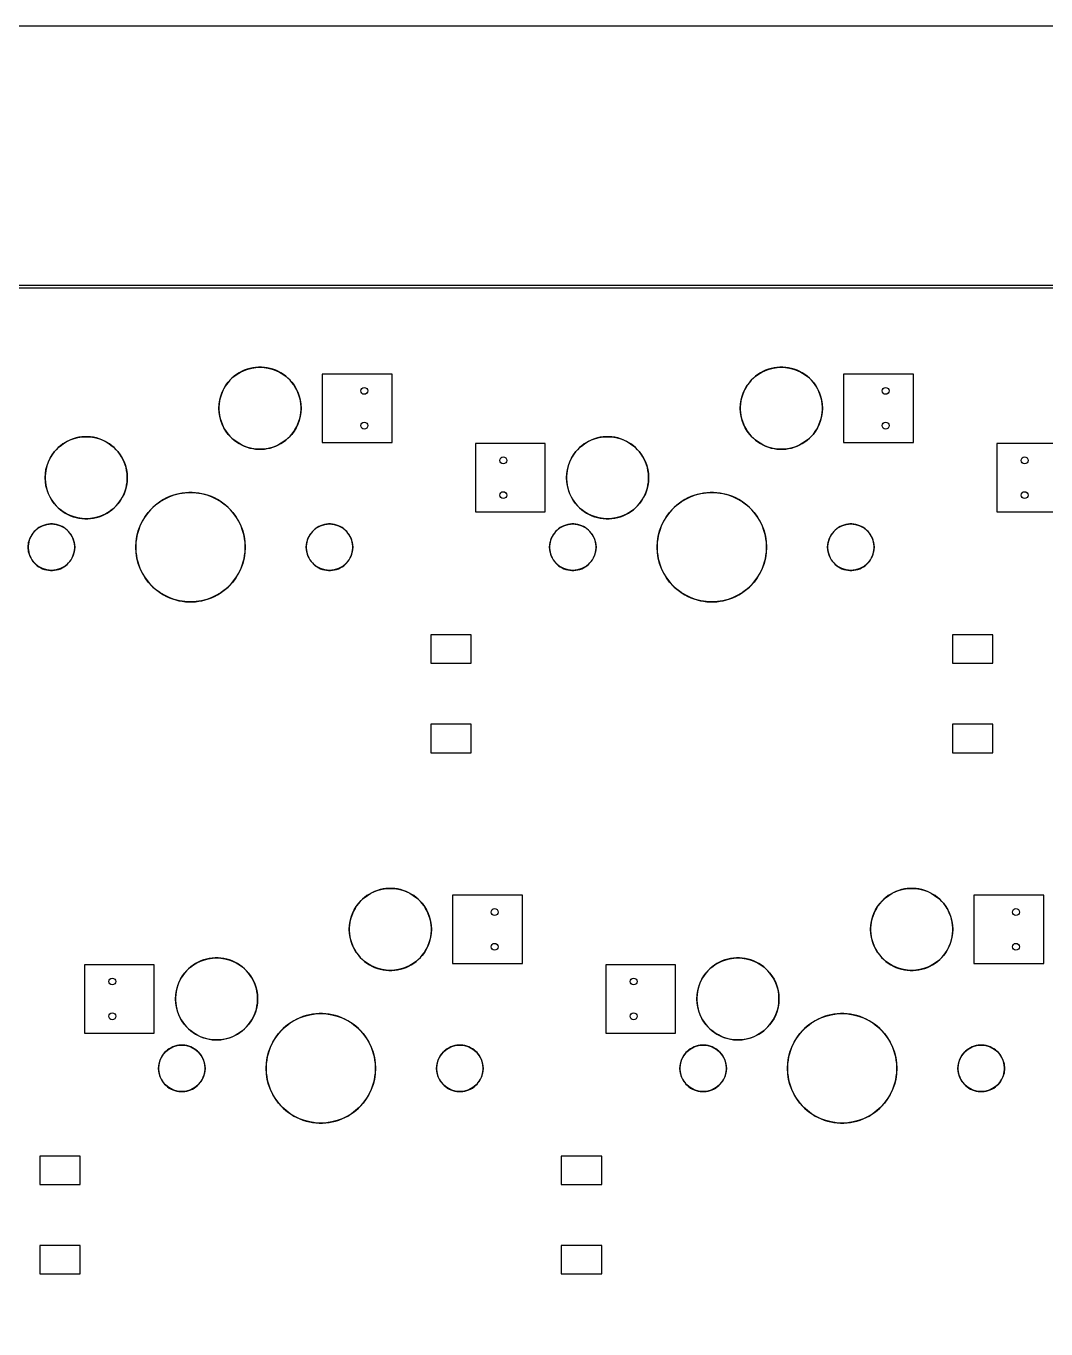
# Model space of a CAD drawing. Header units: millimetres. Extents: x 0 to 248, y 0 to 95.
# Drawn here: x 89.24 to 126.51, y 47.62 to 95.25 of the extents above; entities that cross this region are included whole.
import ezdxf

# ---------------------------------------------------------------- set-up
doc = ezdxf.new("R2010")
doc.units = ezdxf.units.MM

msp = doc.modelspace()

# ---------------------------------------------------------------- linework, layer by layer
at = {"layer": '16_copper'}
for points in [[(102.615, 82.53), (100.065, 82.53), (100.065, 80.03), (102.615, 80.03)], [(121.665, 82.53), (119.115, 82.53), (119.115, 80.03), (121.665, 80.03)], [(108.215, 79.99), (105.665, 79.99), (105.665, 77.49), (108.215, 77.49)], [(127.265, 79.99), (124.715, 79.99), (124.715, 77.49), (127.265, 77.49)], [(105.512, 72.996), (104.038, 72.996), (104.038, 71.959), (105.512, 71.959)], [(124.562, 72.996), (123.088, 72.996), (123.088, 71.959), (124.562, 71.959)], [(105.512, 69.726), (104.038, 69.726), (104.038, 68.689), (105.512, 68.689)], [(124.562, 69.726), (123.088, 69.726), (123.088, 68.689), (124.562, 68.689)], [(107.378, 63.48), (104.828, 63.48), (104.828, 60.98), (107.378, 60.98)], [(126.428, 63.48), (123.878, 63.48), (123.878, 60.98), (126.428, 60.98)], [(93.928, 60.94), (91.377, 60.94), (91.377, 58.44), (93.928, 58.44)], [(112.978, 60.94), (110.428, 60.94), (110.428, 58.44), (112.978, 58.44)], [(91.225, 53.946), (89.751, 53.946), (89.751, 52.909), (91.225, 52.909)], [(110.275, 53.946), (108.8, 53.946), (108.8, 52.909), (110.275, 52.909)], [(91.225, 50.676), (89.751, 50.676), (89.751, 49.639), (91.225, 49.639)], [(110.275, 50.676), (108.8, 50.676), (108.8, 49.639), (110.275, 49.639)]]:
    msp.add_lwpolyline(points, close=True, dxfattribs=at)
at = {"layer": '1_copper'}
msp.add_lwpolyline([(238.125, 85.763), (9.525, 85.763)], dxfattribs=at)
msp.add_lwpolyline([(9.563, 9.563), (9.563, 85.687), (238.087, 85.687), (238.087, 9.563)], close=True, dxfattribs=at)
at = {"layer": 'drills_NPTH'}
for centre, radius in [((97.79, 81.28), 1.5), ((116.84, 81.28), 1.5), ((91.44, 78.74), 1.5), ((110.49, 78.74), 1.5), ((95.25, 76.2), 2), ((114.3, 76.2), 2), ((90.17, 76.2), 0.85), ((100.33, 76.2), 0.85), ((109.22, 76.2), 0.85), ((119.38, 76.2), 0.85), ((102.553, 62.23), 1.5), ((121.603, 62.23), 1.5), ((96.203, 59.69), 1.5), ((115.253, 59.69), 1.5), ((100.013, 57.15), 2), ((119.062, 57.15), 2), ((94.933, 57.15), 0.85), ((105.093, 57.15), 0.85), ((113.983, 57.15), 0.85), ((124.143, 57.15), 0.85)]:
    msp.add_circle(centre, radius, dxfattribs=at)
at = {"layer": 'drills_PTH'}
for centre in [(101.6, 81.915), (120.65, 81.915), (101.6, 80.645), (120.65, 80.645), (106.68, 79.375), (125.73, 79.375), (106.68, 78.105), (125.73, 78.105), (106.363, 62.865), (125.413, 62.865), (106.363, 61.595), (125.413, 61.595), (92.392, 60.325), (111.443, 60.325), (92.392, 59.055), (111.443, 59.055)]:
    msp.add_circle(centre, 0.125, dxfattribs=at)
at = {"layer": 'holes'}
for points in [[(96.29, 81.226), (96.298, 81.12), (96.313, 81.014), (96.336, 80.909), (96.366, 80.806), (96.403, 80.706), (96.448, 80.608), (96.499, 80.514), (96.557, 80.424), (96.621, 80.338), (96.691, 80.257), (96.767, 80.181), (96.848, 80.111), (96.934, 80.047), (97.024, 79.989), (97.118, 79.938), (97.216, 79.893), (97.316, 79.856), (97.419, 79.826), (97.523, 79.803), (97.63, 79.788), (97.736, 79.78), (97.844, 79.78), (97.95, 79.788), (98.056, 79.803), (98.161, 79.826), (98.264, 79.856), (98.364, 79.893), (98.462, 79.938), (98.556, 79.989), (98.646, 80.047), (98.732, 80.111), (98.813, 80.181), (98.889, 80.257), (98.959, 80.338), (99.023, 80.424), (99.081, 80.514), (99.132, 80.608), (99.177, 80.706), (99.214, 80.806), (99.244, 80.909), (99.267, 81.014), (99.282, 81.12), (99.29, 81.226), (99.29, 81.334), (99.282, 81.44), (99.267, 81.547), (99.244, 81.651), (99.214, 81.754), (99.177, 81.854), (99.132, 81.952), (99.081, 82.046), (99.023, 82.136), (98.959, 82.222), (98.889, 82.303), (98.813, 82.379), (98.732, 82.449), (98.646, 82.513), (98.556, 82.571), (98.462, 82.622), (98.364, 82.667), (98.264, 82.704), (98.161, 82.734), (98.056, 82.757), (97.95, 82.772), (97.844, 82.78), (97.736, 82.78), (97.63, 82.772), (97.523, 82.757), (97.419, 82.734), (97.316, 82.704), (97.216, 82.667), (97.118, 82.622), (97.024, 82.571), (96.934, 82.513), (96.848, 82.449), (96.767, 82.379), (96.691, 82.303), (96.621, 82.222), (96.557, 82.136), (96.499, 82.046), (96.448, 81.952), (96.403, 81.854), (96.366, 81.754), (96.336, 81.651), (96.313, 81.547), (96.298, 81.44), (96.29, 81.334), (96.29, 81.226)], [(115.34, 81.226), (115.348, 81.12), (115.363, 81.014), (115.386, 80.909), (115.416, 80.806), (115.453, 80.706), (115.498, 80.608), (115.549, 80.514), (115.607, 80.424), (115.671, 80.338), (115.741, 80.257), (115.817, 80.181), (115.898, 80.111), (115.984, 80.047), (116.074, 79.989), (116.168, 79.938), (116.266, 79.893), (116.366, 79.856), (116.469, 79.826), (116.574, 79.803), (116.68, 79.788), (116.786, 79.78), (116.894, 79.78), (117, 79.788), (117.107, 79.803), (117.211, 79.826), (117.314, 79.856), (117.414, 79.893), (117.512, 79.938), (117.606, 79.989), (117.696, 80.047), (117.782, 80.111), (117.863, 80.181), (117.939, 80.257), (118.009, 80.338), (118.073, 80.424), (118.131, 80.514), (118.182, 80.608), (118.227, 80.706), (118.264, 80.806), (118.294, 80.909), (118.317, 81.014), (118.332, 81.12), (118.34, 81.226), (118.34, 81.334), (118.332, 81.44), (118.317, 81.547), (118.294, 81.651), (118.264, 81.754), (118.227, 81.854), (118.182, 81.952), (118.131, 82.046), (118.073, 82.136), (118.009, 82.222), (117.939, 82.303), (117.863, 82.379), (117.782, 82.449), (117.696, 82.513), (117.606, 82.571), (117.512, 82.622), (117.414, 82.667), (117.314, 82.704), (117.211, 82.734), (117.107, 82.757), (117, 82.772), (116.894, 82.78), (116.786, 82.78), (116.68, 82.772), (116.574, 82.757), (116.469, 82.734), (116.366, 82.704), (116.266, 82.667), (116.168, 82.622), (116.074, 82.571), (115.984, 82.513), (115.898, 82.449), (115.817, 82.379), (115.741, 82.303), (115.671, 82.222), (115.607, 82.136), (115.549, 82.046), (115.498, 81.952), (115.453, 81.854), (115.416, 81.754), (115.386, 81.651), (115.363, 81.547), (115.348, 81.44), (115.34, 81.334), (115.34, 81.226)], [(89.94, 78.686), (89.948, 78.58), (89.963, 78.474), (89.986, 78.369), (90.016, 78.266), (90.053, 78.166), (90.098, 78.068), (90.149, 77.974), (90.207, 77.884), (90.271, 77.798), (90.341, 77.717), (90.417, 77.641), (90.498, 77.571), (90.584, 77.507), (90.674, 77.449), (90.768, 77.398), (90.866, 77.353), (90.966, 77.316), (91.069, 77.286), (91.174, 77.263), (91.28, 77.248), (91.386, 77.24), (91.494, 77.24), (91.6, 77.248), (91.707, 77.263), (91.811, 77.286), (91.914, 77.316), (92.014, 77.353), (92.112, 77.398), (92.206, 77.449), (92.296, 77.507), (92.382, 77.571), (92.463, 77.641), (92.539, 77.717), (92.609, 77.798), (92.673, 77.884), (92.731, 77.974), (92.782, 78.068), (92.827, 78.166), (92.864, 78.266), (92.894, 78.369), (92.917, 78.474), (92.932, 78.58), (92.94, 78.686), (92.94, 78.794), (92.932, 78.9), (92.917, 79.007), (92.894, 79.111), (92.864, 79.214), (92.827, 79.314), (92.782, 79.412), (92.731, 79.506), (92.673, 79.596), (92.609, 79.682), (92.539, 79.763), (92.463, 79.839), (92.382, 79.909), (92.296, 79.973), (92.206, 80.031), (92.112, 80.082), (92.014, 80.127), (91.914, 80.164), (91.811, 80.194), (91.707, 80.217), (91.6, 80.232), (91.494, 80.24), (91.386, 80.24), (91.28, 80.232), (91.174, 80.217), (91.069, 80.194), (90.966, 80.164), (90.866, 80.127), (90.768, 80.082), (90.674, 80.031), (90.584, 79.973), (90.498, 79.909), (90.417, 79.839), (90.341, 79.763), (90.271, 79.682), (90.207, 79.596), (90.149, 79.506), (90.098, 79.412), (90.053, 79.314), (90.016, 79.214), (89.986, 79.111), (89.963, 79.007), (89.948, 78.9), (89.94, 78.794), (89.94, 78.686)], [(108.99, 78.686), (108.998, 78.58), (109.013, 78.474), (109.036, 78.369), (109.066, 78.266), (109.103, 78.166), (109.148, 78.068), (109.199, 77.974), (109.257, 77.884), (109.321, 77.798), (109.391, 77.717), (109.467, 77.641), (109.548, 77.571), (109.634, 77.507), (109.724, 77.449), (109.818, 77.398), (109.916, 77.353), (110.016, 77.316), (110.119, 77.286), (110.224, 77.263), (110.33, 77.248), (110.436, 77.24), (110.544, 77.24), (110.65, 77.248), (110.757, 77.263), (110.861, 77.286), (110.964, 77.316), (111.064, 77.353), (111.162, 77.398), (111.256, 77.449), (111.346, 77.507), (111.432, 77.571), (111.513, 77.641), (111.589, 77.717), (111.659, 77.798), (111.723, 77.884), (111.781, 77.974), (111.832, 78.068), (111.877, 78.166), (111.914, 78.266), (111.944, 78.369), (111.967, 78.474), (111.982, 78.58), (111.99, 78.686), (111.99, 78.794), (111.982, 78.9), (111.967, 79.007), (111.944, 79.111), (111.914, 79.214), (111.877, 79.314), (111.832, 79.412), (111.781, 79.506), (111.723, 79.596), (111.659, 79.682), (111.589, 79.763), (111.513, 79.839), (111.432, 79.909), (111.346, 79.973), (111.256, 80.031), (111.162, 80.082), (111.064, 80.127), (110.964, 80.164), (110.861, 80.194), (110.757, 80.217), (110.65, 80.232), (110.544, 80.24), (110.436, 80.24), (110.33, 80.232), (110.224, 80.217), (110.119, 80.194), (110.016, 80.164), (109.916, 80.127), (109.818, 80.082), (109.724, 80.031), (109.634, 79.973), (109.548, 79.909), (109.467, 79.839), (109.391, 79.763), (109.321, 79.682), (109.257, 79.596), (109.199, 79.506), (109.148, 79.412), (109.103, 79.314), (109.066, 79.214), (109.036, 79.111), (109.013, 79.007), (108.998, 78.9), (108.99, 78.794), (108.99, 78.686)], [(93.25, 76.14), (93.257, 76.019), (93.272, 75.899), (93.294, 75.78), (93.323, 75.663), (93.359, 75.547), (93.401, 75.434), (93.451, 75.324), (93.507, 75.217), (93.57, 75.114), (93.638, 75.014), (93.713, 74.919), (93.793, 74.829), (93.879, 74.743), (93.969, 74.663), (94.064, 74.588), (94.164, 74.52), (94.267, 74.457), (94.374, 74.401), (94.484, 74.351), (94.597, 74.309), (94.713, 74.273), (94.83, 74.244), (94.949, 74.222), (95.069, 74.207), (95.19, 74.2), (95.31, 74.2), (95.431, 74.207), (95.551, 74.222), (95.67, 74.244), (95.787, 74.273), (95.903, 74.309), (96.016, 74.351), (96.126, 74.401), (96.233, 74.457), (96.336, 74.52), (96.436, 74.588), (96.531, 74.663), (96.621, 74.743), (96.707, 74.829), (96.787, 74.919), (96.862, 75.014), (96.93, 75.114), (96.993, 75.217), (97.049, 75.324), (97.099, 75.434), (97.141, 75.547), (97.177, 75.663), (97.206, 75.78), (97.228, 75.899), (97.243, 76.019), (97.25, 76.14), (97.25, 76.26), (97.243, 76.381), (97.228, 76.501), (97.206, 76.62), (97.177, 76.737), (97.141, 76.853), (97.099, 76.966), (97.049, 77.076), (96.993, 77.183), (96.93, 77.286), (96.862, 77.386), (96.787, 77.481), (96.707, 77.571), (96.621, 77.657), (96.531, 77.737), (96.436, 77.812), (96.336, 77.88), (96.233, 77.943), (96.126, 77.999), (96.016, 78.049), (95.903, 78.091), (95.787, 78.127), (95.67, 78.156), (95.551, 78.178), (95.431, 78.193), (95.31, 78.2), (95.19, 78.2), (95.069, 78.193), (94.949, 78.178), (94.83, 78.156), (94.713, 78.127), (94.597, 78.091), (94.484, 78.049), (94.374, 77.999), (94.267, 77.943), (94.164, 77.88), (94.064, 77.812), (93.969, 77.737), (93.879, 77.657), (93.793, 77.571), (93.713, 77.481), (93.638, 77.386), (93.57, 77.286), (93.507, 77.183), (93.451, 77.076), (93.401, 76.966), (93.359, 76.853), (93.323, 76.737), (93.294, 76.62), (93.272, 76.501), (93.257, 76.381), (93.25, 76.26), (93.25, 76.14)], [(112.3, 76.14), (112.307, 76.019), (112.322, 75.899), (112.344, 75.78), (112.373, 75.663), (112.409, 75.547), (112.451, 75.434), (112.501, 75.324), (112.557, 75.217), (112.62, 75.114), (112.688, 75.014), (112.763, 74.919), (112.843, 74.829), (112.929, 74.743), (113.019, 74.663), (113.114, 74.588), (113.214, 74.52), (113.317, 74.457), (113.424, 74.401), (113.534, 74.351), (113.647, 74.309), (113.763, 74.273), (113.88, 74.244), (113.999, 74.222), (114.119, 74.207), (114.24, 74.2), (114.36, 74.2), (114.481, 74.207), (114.601, 74.222), (114.72, 74.244), (114.837, 74.273), (114.953, 74.309), (115.066, 74.351), (115.176, 74.401), (115.283, 74.457), (115.386, 74.52), (115.486, 74.588), (115.581, 74.663), (115.671, 74.743), (115.757, 74.829), (115.837, 74.919), (115.912, 75.014), (115.98, 75.114), (116.043, 75.217), (116.099, 75.324), (116.149, 75.434), (116.191, 75.547), (116.227, 75.663), (116.256, 75.78), (116.278, 75.899), (116.293, 76.019), (116.3, 76.14), (116.3, 76.26), (116.293, 76.381), (116.278, 76.501), (116.256, 76.62), (116.227, 76.737), (116.191, 76.853), (116.149, 76.966), (116.099, 77.076), (116.043, 77.183), (115.98, 77.286), (115.912, 77.386), (115.837, 77.481), (115.757, 77.571), (115.671, 77.657), (115.581, 77.737), (115.486, 77.812), (115.386, 77.88), (115.283, 77.943), (115.176, 77.999), (115.066, 78.049), (114.953, 78.091), (114.837, 78.127), (114.72, 78.156), (114.601, 78.178), (114.481, 78.193), (114.36, 78.2), (114.24, 78.2), (114.119, 78.193), (113.999, 78.178), (113.88, 78.156), (113.763, 78.127), (113.647, 78.091), (113.534, 78.049), (113.424, 77.999), (113.317, 77.943), (113.214, 77.88), (113.114, 77.812), (113.019, 77.737), (112.929, 77.657), (112.843, 77.571), (112.763, 77.481), (112.688, 77.386), (112.62, 77.286), (112.557, 77.183), (112.501, 77.076), (112.451, 76.966), (112.409, 76.853), (112.373, 76.737), (112.344, 76.62), (112.322, 76.501), (112.307, 76.381), (112.3, 76.26), (112.3, 76.14)], [(89.32, 76.163), (89.326, 76.089), (89.339, 76.016), (89.359, 75.944), (89.384, 75.874), (89.415, 75.807), (89.452, 75.743), (89.495, 75.682), (89.543, 75.625), (89.595, 75.573), (89.652, 75.525), (89.713, 75.482), (89.777, 75.445), (89.844, 75.414), (89.914, 75.389), (89.986, 75.369), (90.059, 75.356), (90.133, 75.35), (90.207, 75.35), (90.281, 75.356), (90.354, 75.369), (90.426, 75.389), (90.496, 75.414), (90.563, 75.445), (90.627, 75.482), (90.688, 75.525), (90.745, 75.573), (90.797, 75.625), (90.845, 75.682), (90.888, 75.743), (90.925, 75.807), (90.956, 75.874), (90.981, 75.944), (91.001, 76.016), (91.014, 76.089), (91.02, 76.163), (91.02, 76.237), (91.014, 76.311), (91.001, 76.384), (90.981, 76.456), (90.956, 76.526), (90.925, 76.593), (90.888, 76.657), (90.845, 76.718), (90.797, 76.775), (90.745, 76.827), (90.688, 76.875), (90.627, 76.918), (90.563, 76.955), (90.496, 76.986), (90.426, 77.011), (90.354, 77.031), (90.281, 77.044), (90.207, 77.05), (90.133, 77.05), (90.059, 77.044), (89.986, 77.031), (89.914, 77.011), (89.844, 76.986), (89.777, 76.955), (89.713, 76.918), (89.652, 76.875), (89.595, 76.827), (89.543, 76.775), (89.495, 76.718), (89.452, 76.657), (89.415, 76.593), (89.384, 76.526), (89.359, 76.456), (89.339, 76.384), (89.326, 76.311), (89.32, 76.237), (89.32, 76.163)], [(99.48, 76.163), (99.486, 76.089), (99.499, 76.016), (99.519, 75.944), (99.544, 75.874), (99.575, 75.807), (99.612, 75.743), (99.655, 75.682), (99.703, 75.625), (99.755, 75.573), (99.812, 75.525), (99.873, 75.482), (99.937, 75.445), (100.004, 75.414), (100.074, 75.389), (100.146, 75.369), (100.219, 75.356), (100.293, 75.35), (100.367, 75.35), (100.441, 75.356), (100.514, 75.369), (100.586, 75.389), (100.656, 75.414), (100.723, 75.445), (100.787, 75.482), (100.848, 75.525), (100.905, 75.573), (100.957, 75.625), (101.005, 75.682), (101.048, 75.743), (101.085, 75.807), (101.116, 75.874), (101.141, 75.944), (101.161, 76.016), (101.174, 76.089), (101.18, 76.163), (101.18, 76.237), (101.174, 76.311), (101.161, 76.384), (101.141, 76.456), (101.116, 76.526), (101.085, 76.593), (101.048, 76.657), (101.005, 76.718), (100.957, 76.775), (100.905, 76.827), (100.848, 76.875), (100.787, 76.918), (100.723, 76.955), (100.656, 76.986), (100.586, 77.011), (100.514, 77.031), (100.441, 77.044), (100.367, 77.05), (100.293, 77.05), (100.219, 77.044), (100.146, 77.031), (100.074, 77.011), (100.004, 76.986), (99.937, 76.955), (99.873, 76.918), (99.812, 76.875), (99.755, 76.827), (99.703, 76.775), (99.655, 76.718), (99.612, 76.657), (99.575, 76.593), (99.544, 76.526), (99.519, 76.456), (99.499, 76.384), (99.486, 76.311), (99.48, 76.237), (99.48, 76.163)], [(108.37, 76.163), (108.376, 76.089), (108.389, 76.016), (108.409, 75.944), (108.434, 75.874), (108.465, 75.807), (108.502, 75.743), (108.545, 75.682), (108.593, 75.625), (108.645, 75.573), (108.702, 75.525), (108.763, 75.482), (108.827, 75.445), (108.894, 75.414), (108.964, 75.389), (109.036, 75.369), (109.109, 75.356), (109.183, 75.35), (109.257, 75.35), (109.331, 75.356), (109.404, 75.369), (109.476, 75.389), (109.546, 75.414), (109.613, 75.445), (109.677, 75.482), (109.738, 75.525), (109.795, 75.573), (109.847, 75.625), (109.895, 75.682), (109.938, 75.743), (109.975, 75.807), (110.006, 75.874), (110.031, 75.944), (110.051, 76.016), (110.064, 76.089), (110.07, 76.163), (110.07, 76.237), (110.064, 76.311), (110.051, 76.384), (110.031, 76.456), (110.006, 76.526), (109.975, 76.593), (109.938, 76.657), (109.895, 76.718), (109.847, 76.775), (109.795, 76.827), (109.738, 76.875), (109.677, 76.918), (109.613, 76.955), (109.546, 76.986), (109.476, 77.011), (109.404, 77.031), (109.331, 77.044), (109.257, 77.05), (109.183, 77.05), (109.109, 77.044), (109.036, 77.031), (108.964, 77.011), (108.894, 76.986), (108.827, 76.955), (108.763, 76.918), (108.702, 76.875), (108.645, 76.827), (108.593, 76.775), (108.545, 76.718), (108.502, 76.657), (108.465, 76.593), (108.434, 76.526), (108.409, 76.456), (108.389, 76.384), (108.376, 76.311), (108.37, 76.237), (108.37, 76.163)], [(118.53, 76.163), (118.536, 76.089), (118.549, 76.016), (118.569, 75.944), (118.594, 75.874), (118.625, 75.807), (118.662, 75.743), (118.705, 75.682), (118.753, 75.625), (118.805, 75.573), (118.862, 75.525), (118.923, 75.482), (118.987, 75.445), (119.054, 75.414), (119.124, 75.389), (119.196, 75.369), (119.269, 75.356), (119.343, 75.35), (119.417, 75.35), (119.491, 75.356), (119.564, 75.369), (119.636, 75.389), (119.706, 75.414), (119.773, 75.445), (119.837, 75.482), (119.898, 75.525), (119.955, 75.573), (120.007, 75.625), (120.055, 75.682), (120.098, 75.743), (120.135, 75.807), (120.166, 75.874), (120.191, 75.944), (120.211, 76.016), (120.224, 76.089), (120.23, 76.163), (120.23, 76.237), (120.224, 76.311), (120.211, 76.384), (120.191, 76.456), (120.166, 76.526), (120.135, 76.593), (120.098, 76.657), (120.055, 76.718), (120.007, 76.775), (119.955, 76.827), (119.898, 76.875), (119.837, 76.918), (119.773, 76.955), (119.706, 76.986), (119.636, 77.011), (119.564, 77.031), (119.491, 77.044), (119.417, 77.05), (119.343, 77.05), (119.269, 77.044), (119.196, 77.031), (119.124, 77.011), (119.054, 76.986), (118.987, 76.955), (118.923, 76.918), (118.862, 76.875), (118.805, 76.827), (118.753, 76.775), (118.705, 76.718), (118.662, 76.657), (118.625, 76.593), (118.594, 76.526), (118.569, 76.456), (118.549, 76.384), (118.536, 76.311), (118.53, 76.237), (118.53, 76.163)], [(101.053, 62.176), (101.06, 62.07), (101.075, 61.964), (101.098, 61.859), (101.128, 61.756), (101.166, 61.656), (101.21, 61.558), (101.262, 61.464), (101.32, 61.374), (101.384, 61.288), (101.454, 61.207), (101.53, 61.131), (101.611, 61.061), (101.696, 60.997), (101.787, 60.939), (101.881, 60.888), (101.978, 60.843), (102.079, 60.806), (102.181, 60.776), (102.286, 60.753), (102.392, 60.738), (102.499, 60.73), (102.606, 60.73), (102.713, 60.738), (102.819, 60.753), (102.924, 60.776), (103.026, 60.806), (103.127, 60.843), (103.224, 60.888), (103.318, 60.939), (103.409, 60.997), (103.494, 61.061), (103.575, 61.131), (103.651, 61.207), (103.721, 61.288), (103.785, 61.374), (103.843, 61.464), (103.895, 61.558), (103.939, 61.656), (103.977, 61.756), (104.007, 61.859), (104.03, 61.964), (104.045, 62.07), (104.053, 62.176), (104.053, 62.284), (104.045, 62.39), (104.03, 62.497), (104.007, 62.601), (103.977, 62.704), (103.939, 62.804), (103.895, 62.902), (103.843, 62.996), (103.785, 63.086), (103.721, 63.172), (103.651, 63.253), (103.575, 63.329), (103.494, 63.399), (103.409, 63.463), (103.318, 63.521), (103.224, 63.572), (103.127, 63.617), (103.026, 63.654), (102.924, 63.684), (102.819, 63.707), (102.713, 63.722), (102.606, 63.73), (102.499, 63.73), (102.392, 63.722), (102.286, 63.707), (102.181, 63.684), (102.079, 63.654), (101.978, 63.617), (101.881, 63.572), (101.787, 63.521), (101.696, 63.463), (101.611, 63.399), (101.53, 63.329), (101.454, 63.253), (101.384, 63.172), (101.32, 63.086), (101.262, 62.996), (101.21, 62.902), (101.166, 62.804), (101.128, 62.704), (101.098, 62.601), (101.075, 62.497), (101.06, 62.39), (101.053, 62.284), (101.053, 62.176)], [(120.103, 62.176), (120.11, 62.07), (120.125, 61.964), (120.148, 61.859), (120.178, 61.756), (120.216, 61.656), (120.26, 61.558), (120.312, 61.464), (120.37, 61.374), (120.434, 61.288), (120.504, 61.207), (120.58, 61.131), (120.661, 61.061), (120.746, 60.997), (120.837, 60.939), (120.931, 60.888), (121.028, 60.843), (121.129, 60.806), (121.231, 60.776), (121.336, 60.753), (121.442, 60.738), (121.549, 60.73), (121.656, 60.73), (121.763, 60.738), (121.869, 60.753), (121.974, 60.776), (122.077, 60.806), (122.177, 60.843), (122.274, 60.888), (122.368, 60.939), (122.459, 60.997), (122.544, 61.061), (122.625, 61.131), (122.701, 61.207), (122.771, 61.288), (122.835, 61.374), (122.893, 61.464), (122.945, 61.558), (122.989, 61.656), (123.027, 61.756), (123.057, 61.859), (123.08, 61.964), (123.095, 62.07), (123.103, 62.176), (123.103, 62.284), (123.095, 62.39), (123.08, 62.497), (123.057, 62.601), (123.027, 62.704), (122.989, 62.804), (122.945, 62.902), (122.893, 62.996), (122.835, 63.086), (122.771, 63.172), (122.701, 63.253), (122.625, 63.329), (122.544, 63.399), (122.459, 63.463), (122.368, 63.521), (122.274, 63.572), (122.177, 63.617), (122.077, 63.654), (121.974, 63.684), (121.869, 63.707), (121.763, 63.722), (121.656, 63.73), (121.549, 63.73), (121.442, 63.722), (121.336, 63.707), (121.231, 63.684), (121.129, 63.654), (121.028, 63.617), (120.931, 63.572), (120.837, 63.521), (120.746, 63.463), (120.661, 63.399), (120.58, 63.329), (120.504, 63.253), (120.434, 63.172), (120.37, 63.086), (120.312, 62.996), (120.26, 62.902), (120.216, 62.804), (120.178, 62.704), (120.148, 62.601), (120.125, 62.497), (120.11, 62.39), (120.103, 62.284), (120.103, 62.176)], [(94.703, 59.636), (94.71, 59.53), (94.725, 59.424), (94.748, 59.319), (94.778, 59.216), (94.816, 59.116), (94.86, 59.018), (94.912, 58.924), (94.97, 58.834), (95.034, 58.748), (95.104, 58.667), (95.18, 58.591), (95.261, 58.521), (95.346, 58.457), (95.437, 58.399), (95.531, 58.348), (95.628, 58.303), (95.729, 58.266), (95.831, 58.236), (95.936, 58.213), (96.042, 58.198), (96.149, 58.19), (96.256, 58.19), (96.363, 58.198), (96.469, 58.213), (96.574, 58.236), (96.677, 58.266), (96.777, 58.303), (96.874, 58.348), (96.968, 58.399), (97.059, 58.457), (97.144, 58.521), (97.225, 58.591), (97.301, 58.667), (97.371, 58.748), (97.435, 58.834), (97.493, 58.924), (97.545, 59.018), (97.589, 59.116), (97.627, 59.216), (97.657, 59.319), (97.68, 59.424), (97.695, 59.53), (97.703, 59.636), (97.703, 59.744), (97.695, 59.85), (97.68, 59.957), (97.657, 60.061), (97.627, 60.164), (97.589, 60.264), (97.545, 60.362), (97.493, 60.456), (97.435, 60.546), (97.371, 60.632), (97.301, 60.713), (97.225, 60.789), (97.144, 60.859), (97.059, 60.923), (96.968, 60.981), (96.874, 61.032), (96.777, 61.077), (96.677, 61.114), (96.574, 61.144), (96.469, 61.167), (96.363, 61.182), (96.256, 61.19), (96.149, 61.19), (96.042, 61.182), (95.936, 61.167), (95.831, 61.144), (95.729, 61.114), (95.628, 61.077), (95.531, 61.032), (95.437, 60.981), (95.346, 60.923), (95.261, 60.859), (95.18, 60.789), (95.104, 60.713), (95.034, 60.632), (94.97, 60.546), (94.912, 60.456), (94.86, 60.362), (94.816, 60.264), (94.778, 60.164), (94.748, 60.061), (94.725, 59.957), (94.71, 59.85), (94.703, 59.744), (94.703, 59.636)], [(113.753, 59.636), (113.76, 59.53), (113.775, 59.424), (113.798, 59.319), (113.828, 59.216), (113.866, 59.116), (113.91, 59.018), (113.962, 58.924), (114.02, 58.834), (114.084, 58.748), (114.154, 58.667), (114.23, 58.591), (114.311, 58.521), (114.396, 58.457), (114.487, 58.399), (114.581, 58.348), (114.678, 58.303), (114.779, 58.266), (114.881, 58.236), (114.986, 58.213), (115.092, 58.198), (115.199, 58.19), (115.306, 58.19), (115.413, 58.198), (115.519, 58.213), (115.624, 58.236), (115.727, 58.266), (115.827, 58.303), (115.924, 58.348), (116.018, 58.399), (116.109, 58.457), (116.194, 58.521), (116.275, 58.591), (116.351, 58.667), (116.421, 58.748), (116.485, 58.834), (116.543, 58.924), (116.595, 59.018), (116.639, 59.116), (116.677, 59.216), (116.707, 59.319), (116.73, 59.424), (116.745, 59.53), (116.753, 59.636), (116.753, 59.744), (116.745, 59.85), (116.73, 59.957), (116.707, 60.061), (116.677, 60.164), (116.639, 60.264), (116.595, 60.362), (116.543, 60.456), (116.485, 60.546), (116.421, 60.632), (116.351, 60.713), (116.275, 60.789), (116.194, 60.859), (116.109, 60.923), (116.018, 60.981), (115.924, 61.032), (115.827, 61.077), (115.727, 61.114), (115.624, 61.144), (115.519, 61.167), (115.413, 61.182), (115.306, 61.19), (115.199, 61.19), (115.092, 61.182), (114.986, 61.167), (114.881, 61.144), (114.779, 61.114), (114.678, 61.077), (114.581, 61.032), (114.487, 60.981), (114.396, 60.923), (114.311, 60.859), (114.23, 60.789), (114.154, 60.713), (114.084, 60.632), (114.02, 60.546), (113.962, 60.456), (113.91, 60.362), (113.866, 60.264), (113.828, 60.164), (113.798, 60.061), (113.775, 59.957), (113.76, 59.85), (113.753, 59.744), (113.753, 59.636)], [(98.013, 57.09), (98.02, 56.969), (98.034, 56.849), (98.056, 56.73), (98.085, 56.613), (98.121, 56.497), (98.164, 56.384), (98.214, 56.274), (98.27, 56.167), (98.332, 56.064), (98.401, 55.964), (98.475, 55.869), (98.556, 55.779), (98.641, 55.693), (98.731, 55.613), (98.827, 55.538), (98.926, 55.47), (99.03, 55.407), (99.137, 55.351), (99.247, 55.301), (99.36, 55.259), (99.475, 55.223), (99.593, 55.194), (99.711, 55.172), (99.831, 55.157), (99.952, 55.15), (100.073, 55.15), (100.194, 55.157), (100.314, 55.172), (100.432, 55.194), (100.55, 55.223), (100.665, 55.259), (100.778, 55.301), (100.888, 55.351), (100.995, 55.407), (101.099, 55.47), (101.198, 55.538), (101.294, 55.613), (101.384, 55.693), (101.469, 55.779), (101.55, 55.869), (101.624, 55.964), (101.693, 56.064), (101.755, 56.167), (101.811, 56.274), (101.861, 56.384), (101.904, 56.497), (101.94, 56.613), (101.969, 56.73), (101.991, 56.849), (102.005, 56.969), (102.013, 57.09), (102.013, 57.21), (102.005, 57.331), (101.991, 57.451), (101.969, 57.57), (101.94, 57.687), (101.904, 57.803), (101.861, 57.916), (101.811, 58.026), (101.755, 58.133), (101.693, 58.236), (101.624, 58.336), (101.55, 58.431), (101.469, 58.521), (101.384, 58.607), (101.294, 58.687), (101.198, 58.762), (101.099, 58.83), (100.995, 58.893), (100.888, 58.949), (100.778, 58.999), (100.665, 59.041), (100.55, 59.077), (100.432, 59.106), (100.314, 59.128), (100.194, 59.143), (100.073, 59.15), (99.952, 59.15), (99.831, 59.143), (99.711, 59.128), (99.593, 59.106), (99.475, 59.077), (99.36, 59.041), (99.247, 58.999), (99.137, 58.949), (99.03, 58.893), (98.926, 58.83), (98.827, 58.762), (98.731, 58.687), (98.641, 58.607), (98.556, 58.521), (98.475, 58.431), (98.401, 58.336), (98.332, 58.236), (98.27, 58.133), (98.214, 58.026), (98.164, 57.916), (98.121, 57.803), (98.085, 57.687), (98.056, 57.57), (98.034, 57.451), (98.02, 57.331), (98.013, 57.21), (98.013, 57.09)], [(117.062, 57.09), (117.07, 56.969), (117.084, 56.849), (117.106, 56.73), (117.135, 56.613), (117.171, 56.497), (117.214, 56.384), (117.264, 56.274), (117.32, 56.167), (117.382, 56.064), (117.451, 55.964), (117.525, 55.869), (117.606, 55.779), (117.691, 55.693), (117.781, 55.613), (117.877, 55.538), (117.976, 55.47), (118.08, 55.407), (118.187, 55.351), (118.297, 55.301), (118.41, 55.259), (118.525, 55.223), (118.643, 55.194), (118.761, 55.172), (118.881, 55.157), (119.002, 55.15), (119.123, 55.15), (119.244, 55.157), (119.364, 55.172), (119.482, 55.194), (119.6, 55.223), (119.715, 55.259), (119.828, 55.301), (119.938, 55.351), (120.045, 55.407), (120.149, 55.47), (120.248, 55.538), (120.344, 55.613), (120.434, 55.693), (120.519, 55.779), (120.6, 55.869), (120.674, 55.964), (120.743, 56.064), (120.805, 56.167), (120.861, 56.274), (120.911, 56.384), (120.954, 56.497), (120.99, 56.613), (121.019, 56.73), (121.041, 56.849), (121.055, 56.969), (121.062, 57.09), (121.062, 57.21), (121.055, 57.331), (121.041, 57.451), (121.019, 57.57), (120.99, 57.687), (120.954, 57.803), (120.911, 57.916), (120.861, 58.026), (120.805, 58.133), (120.743, 58.236), (120.674, 58.336), (120.6, 58.431), (120.519, 58.521), (120.434, 58.607), (120.344, 58.687), (120.248, 58.762), (120.149, 58.83), (120.045, 58.893), (119.938, 58.949), (119.828, 58.999), (119.715, 59.041), (119.6, 59.077), (119.482, 59.106), (119.364, 59.128), (119.244, 59.143), (119.123, 59.15), (119.002, 59.15), (118.881, 59.143), (118.761, 59.128), (118.643, 59.106), (118.525, 59.077), (118.41, 59.041), (118.297, 58.999), (118.187, 58.949), (118.08, 58.893), (117.976, 58.83), (117.877, 58.762), (117.781, 58.687), (117.691, 58.607), (117.606, 58.521), (117.525, 58.431), (117.451, 58.336), (117.382, 58.236), (117.32, 58.133), (117.264, 58.026), (117.214, 57.916), (117.171, 57.803), (117.135, 57.687), (117.106, 57.57), (117.084, 57.451), (117.07, 57.331), (117.062, 57.21), (117.062, 57.09)], [(94.083, 57.113), (94.089, 57.039), (94.102, 56.966), (94.121, 56.894), (94.146, 56.824), (94.178, 56.757), (94.215, 56.693), (94.258, 56.632), (94.305, 56.575), (94.358, 56.523), (94.415, 56.475), (94.475, 56.432), (94.54, 56.395), (94.607, 56.364), (94.677, 56.339), (94.748, 56.319), (94.821, 56.306), (94.895, 56.3), (94.97, 56.3), (95.044, 56.306), (95.117, 56.319), (95.188, 56.339), (95.258, 56.364), (95.325, 56.395), (95.39, 56.432), (95.45, 56.475), (95.507, 56.523), (95.56, 56.575), (95.607, 56.632), (95.65, 56.693), (95.687, 56.757), (95.719, 56.824), (95.744, 56.894), (95.763, 56.966), (95.776, 57.039), (95.782, 57.113), (95.782, 57.187), (95.776, 57.261), (95.763, 57.334), (95.744, 57.406), (95.719, 57.476), (95.687, 57.543), (95.65, 57.607), (95.607, 57.668), (95.56, 57.725), (95.507, 57.777), (95.45, 57.825), (95.39, 57.868), (95.325, 57.905), (95.258, 57.936), (95.188, 57.961), (95.117, 57.981), (95.044, 57.994), (94.97, 58), (94.895, 58), (94.821, 57.994), (94.748, 57.981), (94.677, 57.961), (94.607, 57.936), (94.54, 57.905), (94.475, 57.868), (94.415, 57.825), (94.358, 57.777), (94.305, 57.725), (94.258, 57.668), (94.215, 57.607), (94.178, 57.543), (94.146, 57.476), (94.121, 57.406), (94.102, 57.334), (94.089, 57.261), (94.083, 57.187), (94.083, 57.113)], [(104.243, 57.113), (104.249, 57.039), (104.262, 56.966), (104.281, 56.894), (104.306, 56.824), (104.338, 56.757), (104.375, 56.693), (104.418, 56.632), (104.465, 56.575), (104.518, 56.523), (104.575, 56.475), (104.635, 56.432), (104.7, 56.395), (104.767, 56.364), (104.837, 56.339), (104.908, 56.319), (104.981, 56.306), (105.055, 56.3), (105.13, 56.3), (105.204, 56.306), (105.277, 56.319), (105.348, 56.339), (105.418, 56.364), (105.485, 56.395), (105.55, 56.432), (105.61, 56.475), (105.667, 56.523), (105.72, 56.575), (105.767, 56.632), (105.81, 56.693), (105.847, 56.757), (105.879, 56.824), (105.904, 56.894), (105.923, 56.966), (105.936, 57.039), (105.943, 57.113), (105.943, 57.187), (105.936, 57.261), (105.923, 57.334), (105.904, 57.406), (105.879, 57.476), (105.847, 57.543), (105.81, 57.607), (105.767, 57.668), (105.72, 57.725), (105.667, 57.777), (105.61, 57.825), (105.55, 57.868), (105.485, 57.905), (105.418, 57.936), (105.348, 57.961), (105.277, 57.981), (105.204, 57.994), (105.13, 58), (105.055, 58), (104.981, 57.994), (104.908, 57.981), (104.837, 57.961), (104.767, 57.936), (104.7, 57.905), (104.635, 57.868), (104.575, 57.825), (104.518, 57.777), (104.465, 57.725), (104.418, 57.668), (104.375, 57.607), (104.338, 57.543), (104.306, 57.476), (104.281, 57.406), (104.262, 57.334), (104.249, 57.261), (104.243, 57.187), (104.243, 57.113)], [(113.133, 57.113), (113.139, 57.039), (113.152, 56.966), (113.171, 56.894), (113.196, 56.824), (113.228, 56.757), (113.265, 56.693), (113.308, 56.632), (113.355, 56.575), (113.408, 56.523), (113.465, 56.475), (113.525, 56.432), (113.59, 56.395), (113.657, 56.364), (113.727, 56.339), (113.798, 56.319), (113.871, 56.306), (113.945, 56.3), (114.02, 56.3), (114.094, 56.306), (114.167, 56.319), (114.238, 56.339), (114.308, 56.364), (114.375, 56.395), (114.44, 56.432), (114.5, 56.475), (114.557, 56.523), (114.61, 56.575), (114.657, 56.632), (114.7, 56.693), (114.737, 56.757), (114.769, 56.824), (114.794, 56.894), (114.813, 56.966), (114.826, 57.039), (114.833, 57.113), (114.833, 57.187), (114.826, 57.261), (114.813, 57.334), (114.794, 57.406), (114.769, 57.476), (114.737, 57.543), (114.7, 57.607), (114.657, 57.668), (114.61, 57.725), (114.557, 57.777), (114.5, 57.825), (114.44, 57.868), (114.375, 57.905), (114.308, 57.936), (114.238, 57.961), (114.167, 57.981), (114.094, 57.994), (114.02, 58), (113.945, 58), (113.871, 57.994), (113.798, 57.981), (113.727, 57.961), (113.657, 57.936), (113.59, 57.905), (113.525, 57.868), (113.465, 57.825), (113.408, 57.777), (113.355, 57.725), (113.308, 57.668), (113.265, 57.607), (113.228, 57.543), (113.196, 57.476), (113.171, 57.406), (113.152, 57.334), (113.139, 57.261), (113.133, 57.187), (113.133, 57.113)], [(123.293, 57.113), (123.299, 57.039), (123.312, 56.966), (123.331, 56.894), (123.356, 56.824), (123.388, 56.757), (123.425, 56.693), (123.468, 56.632), (123.515, 56.575), (123.568, 56.523), (123.625, 56.475), (123.685, 56.432), (123.75, 56.395), (123.817, 56.364), (123.887, 56.339), (123.958, 56.319), (124.031, 56.306), (124.105, 56.3), (124.18, 56.3), (124.254, 56.306), (124.327, 56.319), (124.398, 56.339), (124.468, 56.364), (124.535, 56.395), (124.6, 56.432), (124.66, 56.475), (124.717, 56.523), (124.77, 56.575), (124.817, 56.632), (124.86, 56.693), (124.897, 56.757), (124.929, 56.824), (124.954, 56.894), (124.973, 56.966), (124.986, 57.039), (124.993, 57.113), (124.993, 57.187), (124.986, 57.261), (124.973, 57.334), (124.954, 57.406), (124.929, 57.476), (124.897, 57.543), (124.86, 57.607), (124.817, 57.668), (124.77, 57.725), (124.717, 57.777), (124.66, 57.825), (124.6, 57.868), (124.535, 57.905), (124.468, 57.936), (124.398, 57.961), (124.327, 57.981), (124.254, 57.994), (124.18, 58), (124.105, 58), (124.031, 57.994), (123.958, 57.981), (123.887, 57.961), (123.817, 57.936), (123.75, 57.905), (123.685, 57.868), (123.625, 57.825), (123.568, 57.777), (123.515, 57.725), (123.468, 57.668), (123.425, 57.607), (123.388, 57.543), (123.356, 57.476), (123.331, 57.406), (123.312, 57.334), (123.299, 57.261), (123.293, 57.187), (123.293, 57.113)]]:
    msp.add_lwpolyline(points, close=True, dxfattribs=at)
at = {"layer": 'outline'}
msp.add_lwpolyline([(242.888, 95.25), (4.763, 95.25)], dxfattribs=at)

doc.saveas('drawing.dxf')
